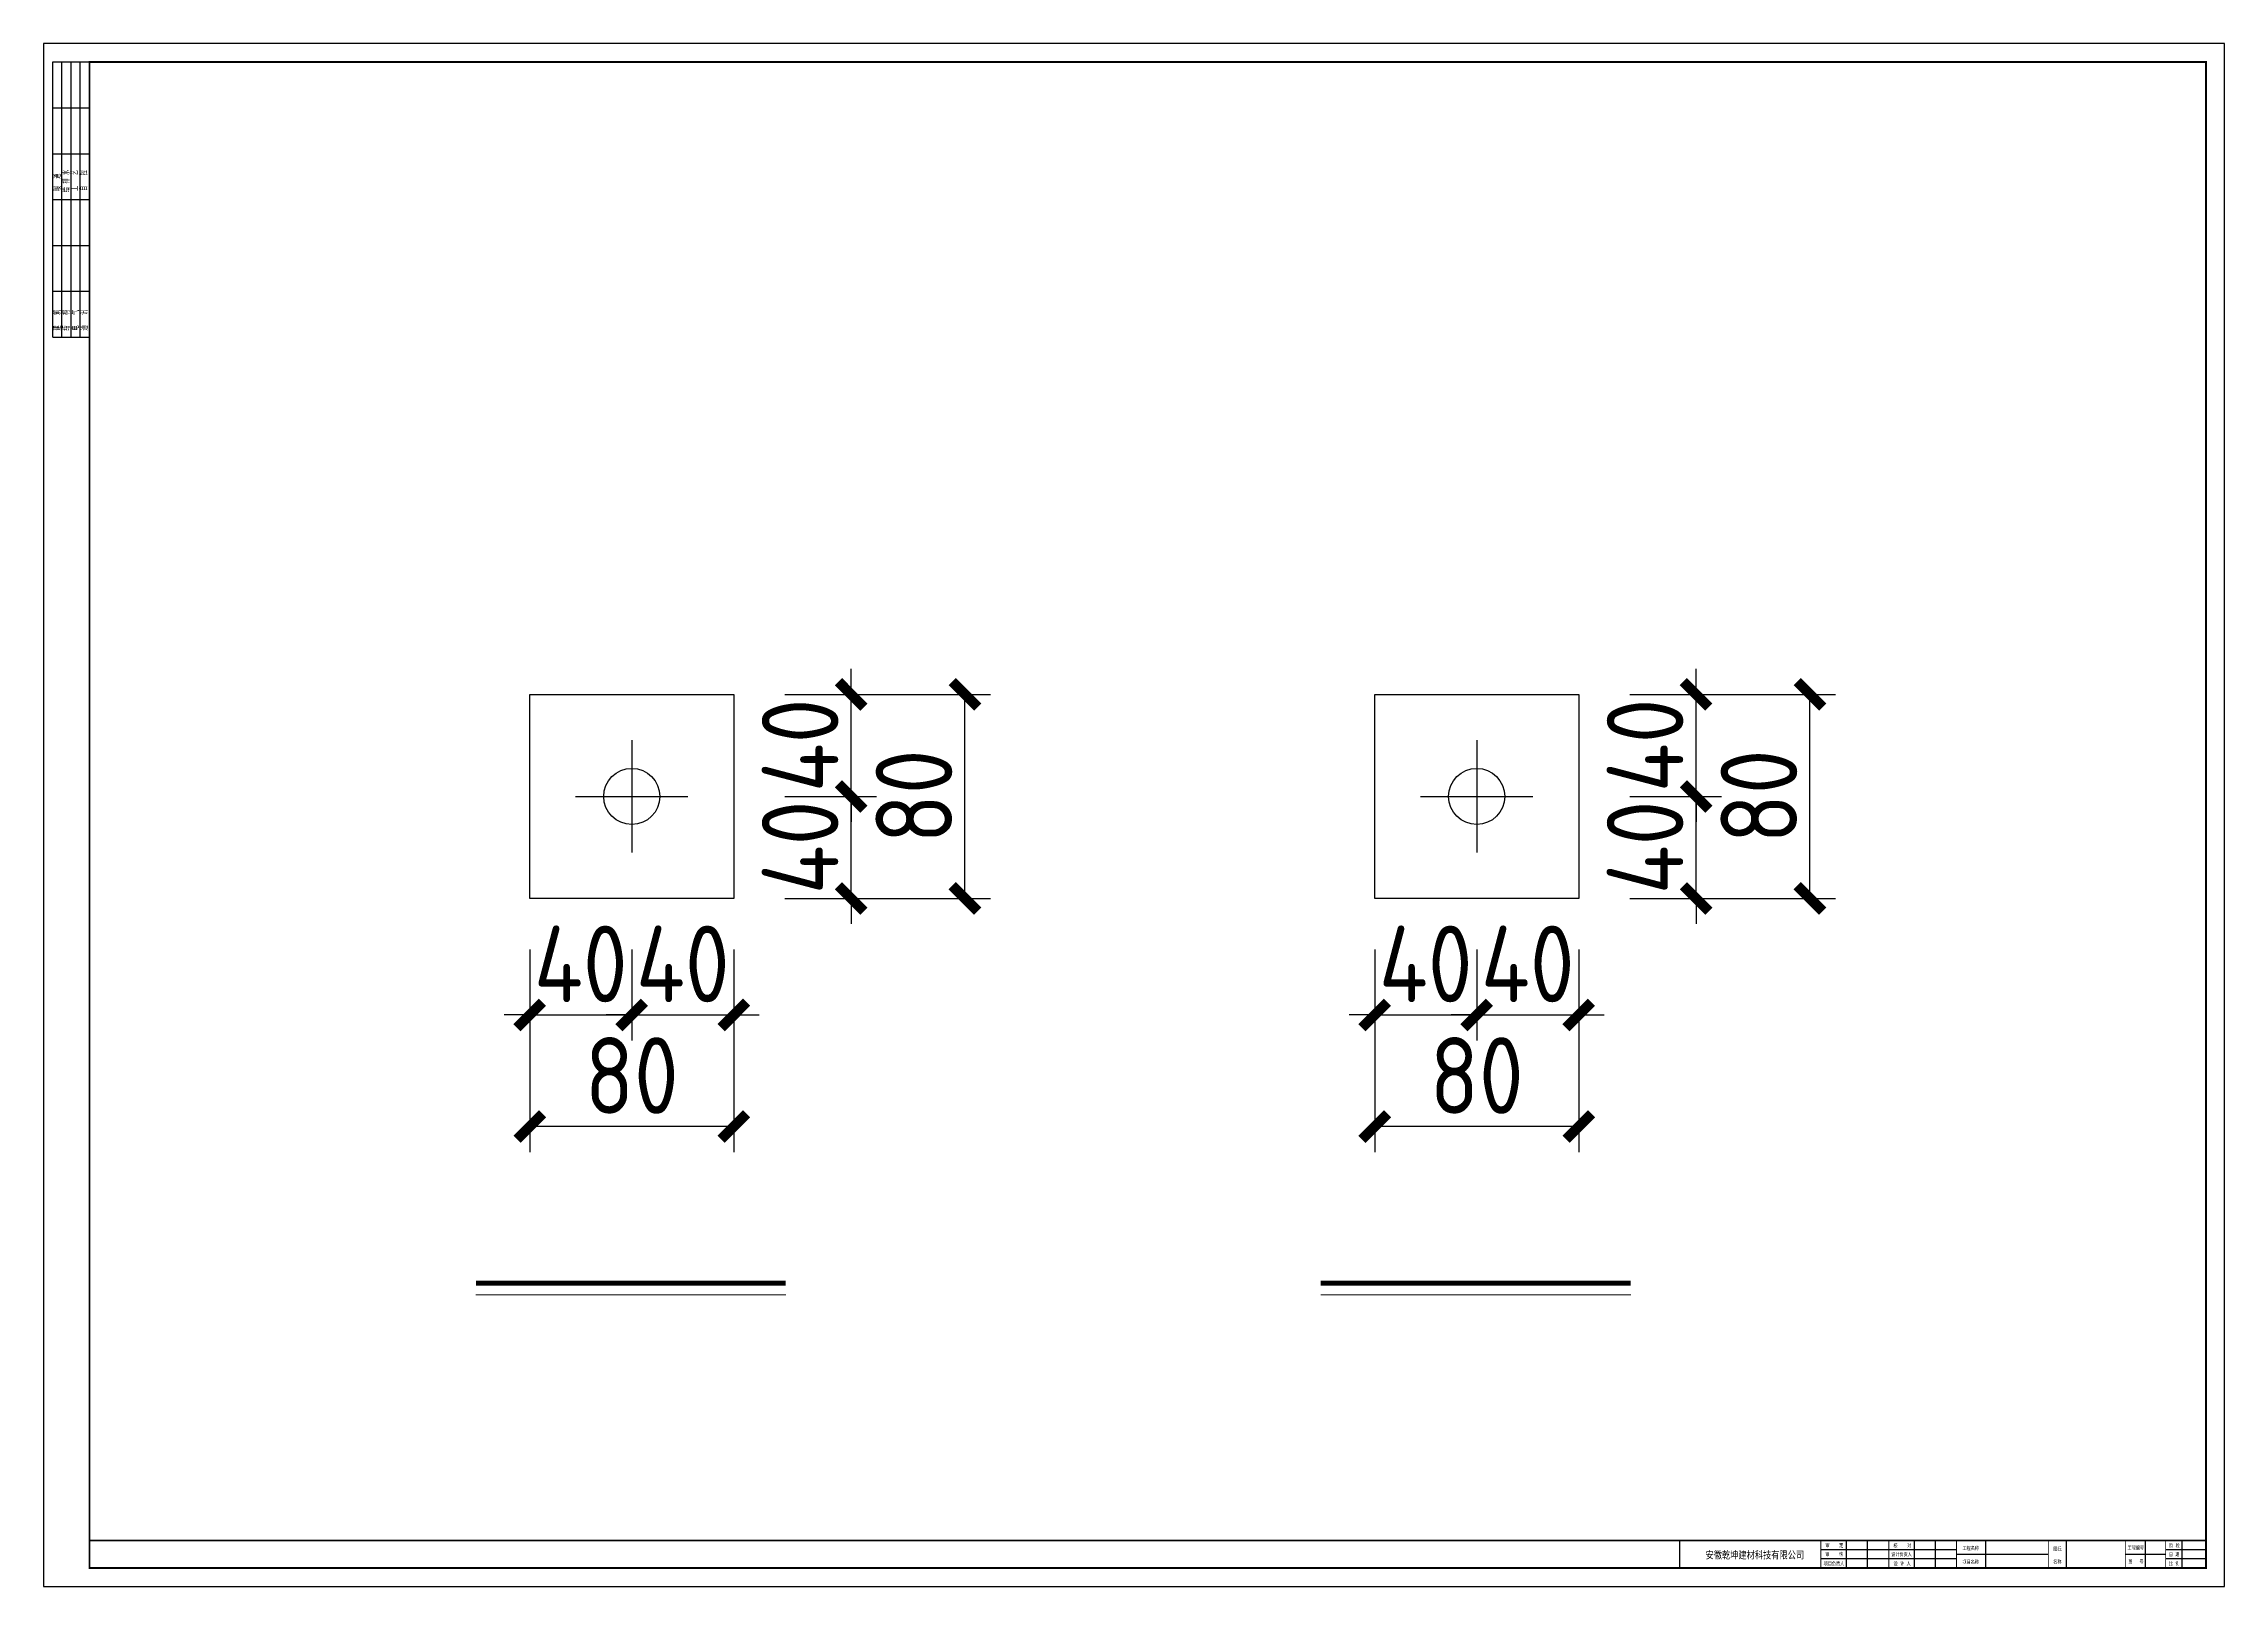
# Model space of a CAD drawing. Extents: x -41778 to 305453, y -85562 to 95360.
# Drawn here: x 22736 to 31285, y -51175 to -45128 of the extents above; entities that cross this region are included whole.
import ezdxf

# ---------------------------------------------------------------- set-up
doc = ezdxf.new("R2010")
doc.units = 0
doc.header["$LTSCALE"] = 1000
doc.header["$MEASUREMENT"] = 0
doc.layers.add('_TCH_MASK', color=7, linetype='Continuous')
doc.layers.add('PUB_TITLE', color=4, linetype='Continuous')
doc.styles.get("Standard").update_dxf_attribs({"font": 'gbenor.shx', "bigfont": 'gbcbig.shx'})
doc.styles.add('图框', font='')
doc.styles.get('图框').set_extended_font_data('SimSun')
doc.dimstyles.get("Standard").update_dxf_attribs({"dimscale": 100, "dimtxt": 3.5, "dimasz": 1, "dimexe": 2.5, "dimexo": 3, "dimgap": 1.5, "dimtad": 1, "dimdec": 0, "dimzin": 0, "dimdsep": 46, "dimtxsty": 'Standard', "dimblk": 'ARCHTICK', "dimcen": 0.09, "dimadec": 0, "dimazin": 0, "dimtfac": 1, "dimtdec": 0, "dimtix": 1, "dimtmove": 2, "dimatfit": 3, "dimfxl": 1, "dimtolj": 1, "dimtzin": 0, "dimarcsym": 0})

# ---------------------------------------------------------------- blocks, each defined once
blk = doc.blocks.new('_ArchTick')
at = {"color": 0, "linetype": 'ByBlock', "const_width": 0.4}
blk.add_lwpolyline([(-0.5, -0.5), (0.5, 0.5)], dxfattribs=at)
blk = doc.blocks.new('*D255')
at = {"layer": '_TCH_MASK', "color": 0, "lineweight": -2}
for p, q in [((24641.5, -48678.3), (24641.5, -49034.9)), ((25041.5, -48678.3), (25041.5, -49034.9)), ((24641.5, -48934.9), (24541.5, -48934.9)), ((24641.5, -48934.9), (25041.5, -48934.9)), ((25041.5, -48934.9), (25141.5, -48934.9))]:
    blk.add_line(p, q, dxfattribs=at)
at = {"layer": 'Defpoints', "color": 0}
for p in [(24641.5, -48478.3), (25041.5, -48478.3), (25041.5, -48934.9)]:
    blk.add_point(p, dxfattribs=at)
at = {"layer": '_TCH_MASK', "color": 0, "lineweight": -2, "xscale": 100, "yscale": 100, "zscale": 100}
blk.add_blockref('_ArchTick', (24641.5, -48934.9), dxfattribs=at)
at = {"layer": '_TCH_MASK', "color": 0, "lineweight": -2, "xscale": 100, "yscale": 100, "zscale": 100, "rotation": 180}
blk.add_blockref('_ArchTick', (25041.5, -48934.9), dxfattribs=at)
at = {"layer": '_TCH_MASK', "color": 0, "lineweight": 15, "insert": (24841.5, -48734.9), "char_height": 300, "attachment_point": 5}
blk.add_mtext('\\A1;40', dxfattribs=at)
blk = doc.blocks.new('*D256')
at = {"layer": '_TCH_MASK', "color": 0, "lineweight": -2}
for p, q in [((25041.5, -48678.3), (25041.5, -49034.9)), ((25441.5, -48678.3), (25441.5, -49034.9)), ((25041.5, -48934.9), (24941.5, -48934.9)), ((25041.5, -48934.9), (25441.5, -48934.9)), ((25441.5, -48934.9), (25541.5, -48934.9))]:
    blk.add_line(p, q, dxfattribs=at)
at = {"layer": 'Defpoints', "color": 0}
for p in [(25041.5, -48478.3), (25441.5, -48478.3), (25441.5, -48934.9)]:
    blk.add_point(p, dxfattribs=at)
at = {"layer": '_TCH_MASK', "color": 0, "lineweight": -2, "xscale": 100, "yscale": 100, "zscale": 100}
blk.add_blockref('_ArchTick', (25041.5, -48934.9), dxfattribs=at)
at = {"layer": '_TCH_MASK', "color": 0, "lineweight": -2, "xscale": 100, "yscale": 100, "zscale": 100, "rotation": 180}
blk.add_blockref('_ArchTick', (25441.5, -48934.9), dxfattribs=at)
at = {"layer": '_TCH_MASK', "color": 0, "lineweight": 15, "insert": (25241.5, -48734.9), "char_height": 300, "attachment_point": 5}
blk.add_mtext('\\A1;40', dxfattribs=at)
blk = doc.blocks.new('*D257')
at = {"layer": '_TCH_MASK', "color": 0, "lineweight": -2}
for p, q in [((24641.5, -48678.3), (24641.5, -49472.2)), ((25441.5, -48678.3), (25441.5, -49472.2)), ((25441.5, -49372.2), (24641.5, -49372.2))]:
    blk.add_line(p, q, dxfattribs=at)
at = {"layer": 'Defpoints', "color": 0}
for p in [(24641.5, -48478.3), (25441.5, -48478.3), (24641.5, -49372.2)]:
    blk.add_point(p, dxfattribs=at)
at = {"layer": '_TCH_MASK', "color": 0, "lineweight": -2, "xscale": 100, "yscale": 100, "zscale": 100, "rotation": 180}
blk.add_blockref('_ArchTick', (24641.5, -49372.2), dxfattribs=at)
at = {"layer": '_TCH_MASK', "color": 0, "lineweight": -2, "xscale": 100, "yscale": 100, "zscale": 100}
blk.add_blockref('_ArchTick', (25441.5, -49372.2), dxfattribs=at)
at = {"layer": '_TCH_MASK', "color": 0, "lineweight": 15, "insert": (25041.5, -49172.2), "char_height": 300, "attachment_point": 5}
blk.add_mtext('\\A1;80', dxfattribs=at)
blk = doc.blocks.new('*D254')
at = {"layer": '_TCH_MASK', "color": 0, "lineweight": -2}
for p, q in [((25901.5, -48078.3), (25901.5, -47978.3)), ((25641.5, -48078.3), (26001.5, -48078.3)), ((25901.5, -48478.3), (25901.5, -48078.3)), ((25641.5, -48478.3), (26001.5, -48478.3)), ((25901.5, -48478.3), (25901.5, -48578.3))]:
    blk.add_line(p, q, dxfattribs=at)
at = {"layer": 'Defpoints', "color": 0}
for p in [(25441.5, -48078.3), (25901.5, -48078.3), (25441.5, -48478.3)]:
    blk.add_point(p, dxfattribs=at)
at = {"layer": '_TCH_MASK', "color": 0, "lineweight": -2, "xscale": 100, "yscale": 100, "zscale": 100}
for p, rotation in [((25901.5, -48078.3), 270), ((25901.5, -48478.3), 90)]:
    blk.add_blockref('_ArchTick', p, dxfattribs=dict(at, rotation=rotation))
at = {"layer": '_TCH_MASK', "color": 0, "lineweight": 15, "insert": (25701.5, -48278.3), "char_height": 300, "attachment_point": 5, "rotation": 90}
blk.add_mtext('\\A1;40', dxfattribs=at)
blk = doc.blocks.new('*D258')
at = {"layer": '_TCH_MASK', "color": 0, "lineweight": -2}
for p, q in [((25901.5, -47678.3), (25901.5, -47578.3)), ((25641.5, -47678.3), (26001.5, -47678.3)), ((25901.5, -48078.3), (25901.5, -47678.3)), ((25641.5, -48078.3), (26001.5, -48078.3)), ((25901.5, -48078.3), (25901.5, -48178.3))]:
    blk.add_line(p, q, dxfattribs=at)
at = {"layer": 'Defpoints', "color": 0}
for p in [(25441.5, -47678.3), (25901.5, -47678.3), (25441.5, -48078.3)]:
    blk.add_point(p, dxfattribs=at)
at = {"layer": '_TCH_MASK', "color": 0, "lineweight": -2, "xscale": 100, "yscale": 100, "zscale": 100}
for p, rotation in [((25901.5, -47678.3), 270), ((25901.5, -48078.3), 90)]:
    blk.add_blockref('_ArchTick', p, dxfattribs=dict(at, rotation=rotation))
at = {"layer": '_TCH_MASK', "color": 0, "lineweight": 15, "insert": (25701.5, -47878.3), "char_height": 300, "attachment_point": 5, "rotation": 90}
blk.add_mtext('\\A1;40', dxfattribs=at)
blk = doc.blocks.new('*D259')
at = {"layer": '_TCH_MASK', "color": 0, "lineweight": -2}
for p, q in [((25641.5, -47678.3), (26447.7, -47678.3)), ((26347.7, -48478.3), (26347.7, -47678.3)), ((25641.5, -48478.3), (26447.7, -48478.3))]:
    blk.add_line(p, q, dxfattribs=at)
at = {"layer": 'Defpoints', "color": 0}
for p in [(25441.5, -47678.3), (26347.7, -47678.3), (25441.5, -48478.3)]:
    blk.add_point(p, dxfattribs=at)
at = {"layer": '_TCH_MASK', "color": 0, "lineweight": -2, "xscale": 100, "yscale": 100, "zscale": 100}
for p, rotation in [((26347.7, -47678.3), 90), ((26347.7, -48478.3), 270)]:
    blk.add_blockref('_ArchTick', p, dxfattribs=dict(at, rotation=rotation))
at = {"layer": '_TCH_MASK', "color": 0, "lineweight": 15, "insert": (26147.7, -48078.3), "char_height": 300, "attachment_point": 5, "rotation": 90}
blk.add_mtext('\\A1;80', dxfattribs=at)
blk = doc.blocks.new('*D263')
at = {"layer": '_TCH_MASK', "color": 0, "lineweight": -2}
for p, q in [((27953.9, -48678.3), (27953.9, -49034.9)), ((28353.9, -48678.3), (28353.9, -49034.9)), ((27953.9, -48934.9), (27853.9, -48934.9)), ((27953.9, -48934.9), (28353.9, -48934.9)), ((28353.9, -48934.9), (28453.9, -48934.9))]:
    blk.add_line(p, q, dxfattribs=at)
at = {"layer": 'Defpoints', "color": 0}
for p in [(27953.9, -48478.3), (28353.9, -48478.3), (28353.9, -48934.9)]:
    blk.add_point(p, dxfattribs=at)
at = {"layer": '_TCH_MASK', "color": 0, "lineweight": -2, "xscale": 100, "yscale": 100, "zscale": 100}
blk.add_blockref('_ArchTick', (27953.9, -48934.9), dxfattribs=at)
at = {"layer": '_TCH_MASK', "color": 0, "lineweight": -2, "xscale": 100, "yscale": 100, "zscale": 100, "rotation": 180}
blk.add_blockref('_ArchTick', (28353.9, -48934.9), dxfattribs=at)
at = {"layer": '_TCH_MASK', "color": 0, "lineweight": 15, "insert": (28153.9, -48734.9), "char_height": 300, "attachment_point": 5}
blk.add_mtext('\\A1;40', dxfattribs=at)
blk = doc.blocks.new('*D260')
at = {"layer": '_TCH_MASK', "color": 0, "lineweight": -2}
for p, q in [((28353.9, -48678.3), (28353.9, -49034.9)), ((28753.9, -48678.3), (28753.9, -49034.9)), ((28353.9, -48934.9), (28253.9, -48934.9)), ((28353.9, -48934.9), (28753.9, -48934.9)), ((28753.9, -48934.9), (28853.9, -48934.9))]:
    blk.add_line(p, q, dxfattribs=at)
at = {"layer": 'Defpoints', "color": 0}
for p in [(28353.9, -48478.3), (28753.9, -48478.3), (28753.9, -48934.9)]:
    blk.add_point(p, dxfattribs=at)
at = {"layer": '_TCH_MASK', "color": 0, "lineweight": -2, "xscale": 100, "yscale": 100, "zscale": 100}
blk.add_blockref('_ArchTick', (28353.9, -48934.9), dxfattribs=at)
at = {"layer": '_TCH_MASK', "color": 0, "lineweight": -2, "xscale": 100, "yscale": 100, "zscale": 100, "rotation": 180}
blk.add_blockref('_ArchTick', (28753.9, -48934.9), dxfattribs=at)
at = {"layer": '_TCH_MASK', "color": 0, "lineweight": 15, "insert": (28553.9, -48734.9), "char_height": 300, "attachment_point": 5}
blk.add_mtext('\\A1;40', dxfattribs=at)
blk = doc.blocks.new('*D261')
at = {"layer": '_TCH_MASK', "color": 0, "lineweight": -2}
for p, q in [((27953.9, -48678.3), (27953.9, -49472.2)), ((28753.9, -48678.3), (28753.9, -49472.2)), ((28753.9, -49372.2), (27953.9, -49372.2))]:
    blk.add_line(p, q, dxfattribs=at)
at = {"layer": 'Defpoints', "color": 0}
for p in [(27953.9, -48478.3), (28753.9, -48478.3), (27953.9, -49372.2)]:
    blk.add_point(p, dxfattribs=at)
at = {"layer": '_TCH_MASK', "color": 0, "lineweight": -2, "xscale": 100, "yscale": 100, "zscale": 100, "rotation": 180}
blk.add_blockref('_ArchTick', (27953.9, -49372.2), dxfattribs=at)
at = {"layer": '_TCH_MASK', "color": 0, "lineweight": -2, "xscale": 100, "yscale": 100, "zscale": 100}
blk.add_blockref('_ArchTick', (28753.9, -49372.2), dxfattribs=at)
at = {"layer": '_TCH_MASK', "color": 0, "lineweight": 15, "insert": (28353.9, -49172.2), "char_height": 300, "attachment_point": 5}
blk.add_mtext('\\A1;80', dxfattribs=at)
blk = doc.blocks.new('*D262')
at = {"layer": '_TCH_MASK', "color": 0, "lineweight": -2}
for p, q in [((29213.9, -48078.3), (29213.9, -47978.3)), ((28953.9, -48078.3), (29313.9, -48078.3)), ((29213.9, -48478.3), (29213.9, -48078.3)), ((28953.9, -48478.3), (29313.9, -48478.3)), ((29213.9, -48478.3), (29213.9, -48578.3))]:
    blk.add_line(p, q, dxfattribs=at)
at = {"layer": 'Defpoints', "color": 0}
for p in [(28753.9, -48078.3), (29213.9, -48078.3), (28753.9, -48478.3)]:
    blk.add_point(p, dxfattribs=at)
at = {"layer": '_TCH_MASK', "color": 0, "lineweight": -2, "xscale": 100, "yscale": 100, "zscale": 100}
for p, rotation in [((29213.9, -48078.3), 270), ((29213.9, -48478.3), 90)]:
    blk.add_blockref('_ArchTick', p, dxfattribs=dict(at, rotation=rotation))
at = {"layer": '_TCH_MASK', "color": 0, "lineweight": 15, "insert": (29013.9, -48278.3), "char_height": 300, "attachment_point": 5, "rotation": 90}
blk.add_mtext('\\A1;40', dxfattribs=at)
blk = doc.blocks.new('*D264')
at = {"layer": '_TCH_MASK', "color": 0, "lineweight": -2}
for p, q in [((29213.9, -47678.3), (29213.9, -47578.3)), ((28953.9, -47678.3), (29313.9, -47678.3)), ((29213.9, -48078.3), (29213.9, -47678.3)), ((28953.9, -48078.3), (29313.9, -48078.3)), ((29213.9, -48078.3), (29213.9, -48178.3))]:
    blk.add_line(p, q, dxfattribs=at)
at = {"layer": 'Defpoints', "color": 0}
for p in [(28753.9, -47678.3), (29213.9, -47678.3), (28753.9, -48078.3)]:
    blk.add_point(p, dxfattribs=at)
at = {"layer": '_TCH_MASK', "color": 0, "lineweight": -2, "xscale": 100, "yscale": 100, "zscale": 100}
for p, rotation in [((29213.9, -47678.3), 270), ((29213.9, -48078.3), 90)]:
    blk.add_blockref('_ArchTick', p, dxfattribs=dict(at, rotation=rotation))
at = {"layer": '_TCH_MASK', "color": 0, "lineweight": 15, "insert": (29013.9, -47878.3), "char_height": 300, "attachment_point": 5, "rotation": 90}
blk.add_mtext('\\A1;40', dxfattribs=at)
blk = doc.blocks.new('*D265')
at = {"layer": '_TCH_MASK', "color": 0, "lineweight": -2}
for p, q in [((28953.9, -47678.3), (29760.2, -47678.3)), ((29660.2, -48478.3), (29660.2, -47678.3)), ((28953.9, -48478.3), (29760.2, -48478.3))]:
    blk.add_line(p, q, dxfattribs=at)
at = {"layer": 'Defpoints', "color": 0}
for p in [(28753.9, -47678.3), (29660.2, -47678.3), (28753.9, -48478.3)]:
    blk.add_point(p, dxfattribs=at)
at = {"layer": '_TCH_MASK', "color": 0, "lineweight": -2, "xscale": 100, "yscale": 100, "zscale": 100}
for p, rotation in [((29660.2, -47678.3), 90), ((29660.2, -48478.3), 270)]:
    blk.add_blockref('_ArchTick', p, dxfattribs=dict(at, rotation=rotation))
at = {"layer": '_TCH_MASK', "color": 0, "lineweight": 15, "insert": (29460.2, -48078.3), "char_height": 300, "attachment_point": 5, "rotation": 90}
blk.add_mtext('\\A1;80', dxfattribs=at)
blk = doc.blocks.new('$titleblk$00000095')
for p, q in [((-150, 20), (-150, 0)), ((-150, 20), (0, 20)), ((-150, 15), (-75, 15)), ((-125, 20), (-125, 0)), ((-100, 20), (-100, 0)), ((-75, 20), (-75, 0)), ((-75, 20), (-75, 0)), ((-75, 15), (0, 15)), ((-50, 20), (-50, 0)), ((-25, 20), (-25, 0)), ((0, 20), (0, 0)), ((-150, 10), (-75, 10)), ((-150, 5), (-75, 5)), ((-75, 10), (0, 10)), ((-75, 5), (0, 5))]:
    blk.add_line(p, q)
at = {"width": 0.8}
for s, p in [('建   筑', (-146.4, 15.6)), ('结   构', (-146.4, 10.9)), ('给 排 水', (-71, 10.9)), ('暖  通', (-70.3, 15.7)), ('通   讯', (-146.4, 0.9)), ('电   气', (-146.4, 5.6)), ('工   艺', (-70.3, 6.1)), ('自   控', (-70.3, 1.2))]:
    blk.add_text(s, height=3.51, dxfattribs=at).set_placement(p)
blk = doc.blocks.new('新块')
for p, q in [((-8240, 400), (-8240, 1000)), ((-7780, 400), (-7780, 1000)), ((-6760, 400), (-6760, 1000)), ((-6300, 400), (-6300, 1000)), ((-5200, 400), (-5200, 1000)), ((-3440, 400), (-3440, 1000)), ((-1720, 400), (-1720, 1000)), ((-920, 400), (-920, 1000)), ((-400, 400), (-400, 1000)), ((-5840, 800), (-8800, 800)), ((-5840, 600), (-8800, 600)), ((-5840, 700), (-3840, 700)), ((-2160, 700), (-1280, 700)), ((-400, 800), (-1280, 800)), ((-400, 600), (-1280, 600))]:
    blk.add_line(p, q)
for points, const_width in [([(-11880, 400), (-11880, 1000), (-400, 1000)], 32), ([(-8800, 400), (-8800, 1000)], 20), ([(-7320, 400), (-7320, 1000)], 20), ([(-5840, 400), (-5840, 1000)], 20), ([(-3840, 400), (-3840, 1000)], 20), ([(-2160, 400), (-2160, 1000)], 20), ([(-1280, 400), (-1280, 1000)], 20)]:
    blk.add_lwpolyline(points, dxfattribs=dict(const_width=const_width))
at = {"layer": 'PUB_TITLE'}
blk.add_lwpolyline([(-47560, 0), (0, 0), (0, 33640), (-47560, 33640)], close=True, dxfattribs=at)
at = {"layer": 'PUB_TITLE', "const_width": 40}
blk.add_lwpolyline([(-46560, 400), (-400, 400), (-400, 33240), (-46560, 33240)], close=True, dxfattribs=at)
at = {"layer": 'PUB_TITLE', "const_width": 32}
blk.add_lwpolyline([(-400, 1000), (-46560, 1000)], dxfattribs=at)
at = {"layer": 'PUB_TITLE', "xscale": 40, "yscale": 40, "zscale": 40, "rotation": 90}
blk.add_blockref('$titleblk$00000095', (-46560, 33240), dxfattribs=at)
at = {"style": '图框', "width": 0.8}
for s, height, p in [('安徽乾坤建材科技有限公司', 160, (-11315, 604)), ('项目负责人', 80, (-8739, 457)), ('审    核', 80, (-8702, 659)), ('审    定', 80, (-8701, 854)), ('设计负责人', 80, (-7265, 659)), ('校    对', 80, (-7217, 851)), ('设 计 人', 80, (-7213, 457)), ('项目名称', 80, (-5712, 494)), ('工程名称', 80, (-5712, 794)), ('名称', 80, (-3732, 498)), ('图纸', 80, (-3732, 778)), ('工程编号', 80, (-2112, 803)), ('图   号', 80, (-2098, 504)), ('比 例', 80, (-1211, 457)), ('阶 段', 80, (-1205, 851)), ('日 期', 80, (-1212, 659))]:
    blk.add_text(s, height=height, dxfattribs=at).set_placement(p)
for tag, p in [('审定人', (-8147, 838)), ('校对', (-6621, 837)), ('阶段', (-810, 832)), ('项目负责人', (-8228, 444)), ('审核人', (-8147, 641)), ('设计负责人', (-6745, 649)), ('设计人', (-6659, 447)), ('项目名称', (-5026, 479)), ('工程名称', (-5026, 781)), ('图名', (-3347, 649)), ('图号', (-1657, 502)), ('日期', (-905, 632)), ('比例', (-810, 446))]:
    blk.add_attdef(tag, p, '', height=120)

msp = doc.modelspace()

# ---------------------------------------------------------------- linework, layer by layer
for p, q in [((24641.5, -47678.3), (25441.5, -47678.3)), ((24641.5, -48478.3), (24641.5, -47678.3)), ((25441.5, -47678.3), (25441.5, -48478.3)), ((27953.9, -47678.3), (28753.9, -47678.3)), ((27953.9, -48478.3), (27953.9, -47678.3)), ((28753.9, -47678.3), (28753.9, -48478.3)), ((25041.5, -47858.3), (25041.5, -48298.3)), ((28353.9, -47858.3), (28353.9, -48298.3)), ((24821.5, -48078.3), (25261.5, -48078.3)), ((28133.9, -48078.3), (28573.9, -48078.3)), ((25441.5, -48478.3), (24641.5, -48478.3)), ((28753.9, -48478.3), (27953.9, -48478.3))]:
    msp.add_line(p, q)
for centre in [(25041.5, -48078.3), (28353.9, -48078.3)]:
    msp.add_circle(centre, 110)
at = {"layer": '_TCH_MASK', "lineweight": 15}
for p, q in [((25645.4, -50031.4), (24430.3, -50031.4)), ((28957.8, -50031.4), (27742.7, -50031.4))]:
    msp.add_line(p, q, dxfattribs=at)
at = {"layer": '_TCH_MASK', "lineweight": 15, "const_width": 20}
for points in [[(24430.3, -49986.1), (25645.4, -49986.1)], [(27742.7, -49986.1), (28957.8, -49986.1)]]:
    msp.add_lwpolyline(points, dxfattribs=at)

# ---------------------------------------------------------------- block references
at = {"layer": '_TCH_MASK', "color": 0, "lineweight": 15, "xscale": 0.179756433761213, "yscale": 0.179756433761213, "zscale": 0.179756433790959}
msp.add_blockref('新块', (31284.9, -51174.6), dxfattribs=at)

# ---------------------------------------------------------------- dimensions: what is measured, and where the dimension line sits
at = {"layer": '_TCH_MASK', "lineweight": 15}
for base, p1, p2, picture, middle in [((25901.5, -47678.3), (25441.5, -48078.3), (25441.5, -47678.3), '*D258', (25701.5, -47878.3)), ((26347.7, -47678.3), (25441.5, -48478.3), (25441.5, -47678.3), '*D259', (26147.7, -48078.3)), ((29213.9, -47678.3), (28753.9, -48078.3), (28753.9, -47678.3), '*D264', (29013.9, -47878.3)), ((29660.2, -47678.3), (28753.9, -48478.3), (28753.9, -47678.3), '*D265', (29460.2, -48078.3)), ((25901.5, -48078.3), (25441.5, -48478.3), (25441.5, -48078.3), '*D254', (25701.5, -48278.3)), ((29213.9, -48078.3), (28753.9, -48478.3), (28753.9, -48078.3), '*D262', (29013.9, -48278.3))]:
    dim = msp.add_linear_dim(base=base, p1=p1, p2=p2, angle=90, dimstyle='Standard', override={"dimtxt": 3, "dimexe": 1, "dimexo": 2, "dimgap": 0.5, "dimlfac": 0.1}, dxfattribs=at)
    dim.commit()
    dim.dimension.update_dxf_attribs({"geometry": picture, "text_midpoint": middle})
for base, p1, p2, picture, middle in [((25041.5, -48934.9), (24641.5, -48478.3), (25041.5, -48478.3), '*D255', (24841.5, -48734.9)), ((24641.5, -49372.2), (25441.5, -48478.3), (24641.5, -48478.3), '*D257', (25041.5, -49172.2)), ((25441.5, -48934.9), (25041.5, -48478.3), (25441.5, -48478.3), '*D256', (25241.5, -48734.9)), ((28353.9, -48934.9), (27953.9, -48478.3), (28353.9, -48478.3), '*D263', (28153.9, -48734.9)), ((27953.9, -49372.2), (28753.9, -48478.3), (27953.9, -48478.3), '*D261', (28353.9, -49172.2)), ((28753.9, -48934.9), (28353.9, -48478.3), (28753.9, -48478.3), '*D260', (28553.9, -48734.9))]:
    dim = msp.add_linear_dim(base=base, p1=p1, p2=p2, dimstyle='Standard', override={"dimtxt": 3, "dimexe": 1, "dimexo": 2, "dimgap": 0.5, "dimlfac": 0.1}, dxfattribs=at)
    dim.commit()
    dim.dimension.update_dxf_attribs({"geometry": picture, "text_midpoint": middle})

doc.saveas('drawing.dxf')
